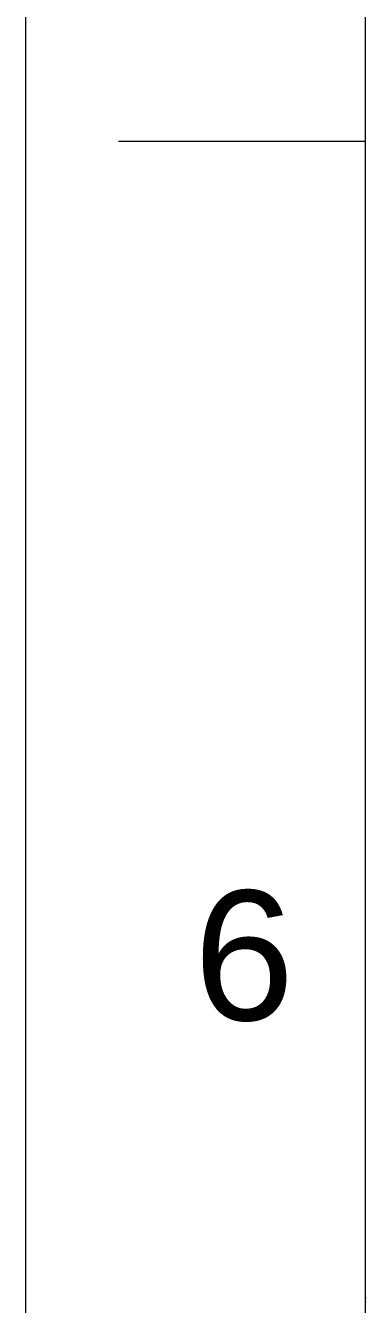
# Model space of a CAD drawing. Header units: millimetres. Extents: x 13391 to 13985, y 2173 to 3013.
# Drawn here: x 13391.2 to 13411.2, y 2425 to 2500.2 of the extents above; entities that cross this region are included whole.
import ezdxf

# ---------------------------------------------------------------- set-up
doc = ezdxf.new("R2010")
doc.units = ezdxf.units.MM
doc.layers.add('FORM', color=7, linetype='Continuous', lineweight=13)
doc.styles.get("Standard").update_dxf_attribs({"font": 'arial.ttf'})

msp = doc.modelspace()

# ---------------------------------------------------------------- linework, layer by layer
at = {"layer": 'FORM', "color": 7, "linetype": 'Continuous'}
for p, q in [((13391.223, 3013.409), (13391.223, 2173.409)), ((13411.223, 2493.409), (13396.687, 2493.409))]:
    msp.add_line(p, q, dxfattribs=at)
at = {"layer": 'FORM', "linetype": 'Continuous'}
msp.add_line((13411.223, 2193.409), (13411.223, 2993.409), dxfattribs=at)
at = {"layer": 'FORM'}
msp.add_point((13411.223, 2425.392), dxfattribs=at)
msp.add_point((13411.223, 2425.392), dxfattribs=at)

# ---------------------------------------------------------------- texts
at = {"layer": 'FORM', "insert": (13404.075, 2445.468), "char_height": 7.624, "attachment_point": 5}
msp.add_mtext_dynamic_manual_height_columns('6', width=50, gutter_width=12.5, heights=[0], dxfattribs=at)

doc.saveas('drawing.dxf')
